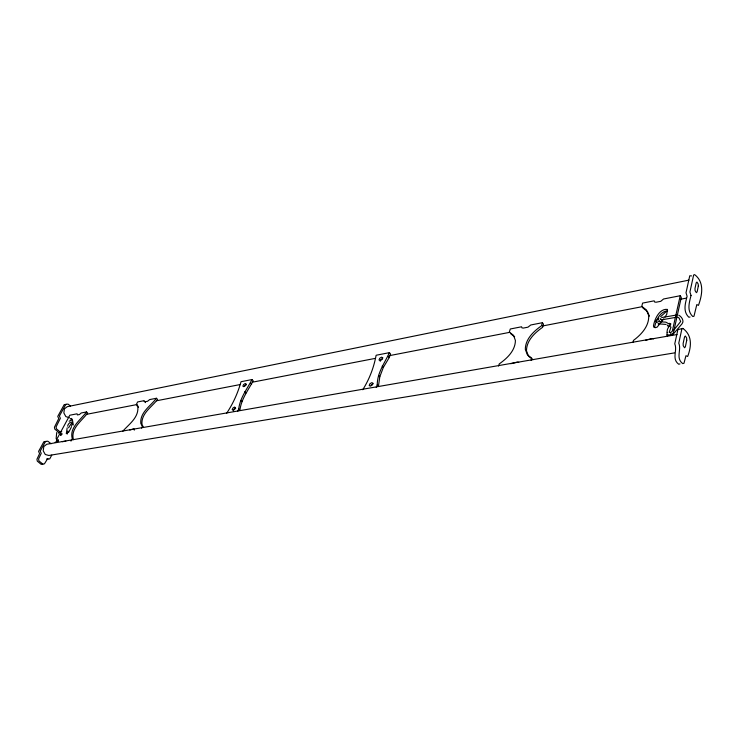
<?xml version="1.0" encoding="UTF-8"?>
<svg xmlns="http://www.w3.org/2000/svg" width="739" height="739" viewBox="0 0 739 739"><rect width="100%" height="100%" fill="white"/><g stroke="black" fill="none" stroke-linecap="round" stroke-linejoin="round"><path stroke-width="1.11" d="M56.127 438.726L56.709 432.546M145.334 402.616L145.417 401.72M134.276 430.144L134.378 429.202L133.657 428.934L129.805 429.996M666.975 332.356L667.428 329.363L669.146 325.964L670.975 327.128L669.192 332.31M379.809 376.714L378.46 386.035L377.259 384.705C377.241 372.668 384.705 363.061 389.425 352.651L390.58 353.981L389.222 357.574L383.356 367.403L379.809 376.714L378.627 375.394M71.443 426.255C74.741 419.207 68.071 422.329 67.637 426.163M67.175 427.844L66.298 433.701L68.884 431.927L71.295 427.225M67.295 434.033L67.914 430.92M667.511 325.068L667.354 325.788L668.767 326.213L670.485 325.188L670.781 323.747L669.368 323.331M633.055 342.111L633.471 340.402C641.387 334.527 649.304 326.019 648.685 315.47L646.366 309.918L641.785 306.362L642.588 303.092L654.172 300.828L654.569 301.992L656.066 302.233L660.758 301.318L663.557 298.99L680.222 295.729L672.296 331.229L670.559 332.661L669.442 332.162M667.529 336.088L667.77 334.989M654.588 327.469C655.641 320.966 660.001 311.128 667.613 310.907M57.605 440.897L58.011 441.562M238.715 409.018C239.999 397.915 247.048 389.13 251.981 379.56L253.154 380.742C248.23 390.312 241.191 399.097 239.916 410.2L238.715 409.018L237.588 411.494M531.129 360.373L531.775 358.212L527.323 354.683L525.318 349.316C525.364 339.025 533.641 331.34 541.456 325.825L542.389 322.703L530.778 324.984L527.942 327.183L523.351 328.079L521.919 327.867L521.605 326.777L510.289 328.994L509.319 332.06L513.522 335.34L515.416 340.513C515.259 350.757 507.037 358.406 499.241 363.911L498.566 366.036M362.766 389.739C369.435 379.089 373.832 367.532 376.123 355.256L389.425 352.651M68.542 427.807L71.434 423.299M380.216 361.297L380.862 359.607L382.682 358.47M668.887 326.638L669.146 325.964M376.216 387.393L377.259 384.705M226.55 413.406C233.099 403.614 237.866 392.991 241.034 381.703L251.981 379.56M233.376 410.829L234.097 409.23L235.704 408.214M141.509 428.112L142.359 426.403L140.798 423.401C139.791 412.205 150.802 405.97 156.4 398.266L157.564 399.356C151.966 407.05 140.964 413.286 141.98 424.472L143.551 427.484M122.646 431.391C128.669 424.435 138.627 417.877 137.879 407.235L136.373 404.39L137.62 401.942L144.262 400.649L144.17 401.545L144.89 401.785L147.578 401.259L149.629 399.596L156.4 398.266M70.962 441.109L72.256 438.68C69.17 427.447 80.837 419.743 86.518 411.946L87.673 412.962C81.983 420.75 70.325 428.463 73.429 439.687M51.758 455.132L49.67 459.002L47.647 458.688L44.432 463.824L42.871 464.147L38.936 460.887L38.585 458.974L41.227 453.34L40.22 451.123L45.522 441.423L47.823 441.211L51.102 443.751M667.335 332.402L666.661 335.201L671.52 334.693M663.751 318.823L657.137 327.146L655.207 327.7L653.803 327.165L653.488 325.844C654.514 319.266 659.419 308.375 667.465 309.41L666.735 314.343L665.008 317.086M673.811 330.074L680.674 321.53L679.123 318.112L677.922 317.299M672.675 334.767L682.088 323.747L682.938 321.945C683.159 319.109 681.136 316.504 678.771 315.183M69.152 421.276L71.526 419.835L71.027 420.038M655.669 321.132L658.966 318.158M660.611 316.671L666.375 311.461M48.026 459.261L46.677 458.928M244.748 385.758L246.327 384.742M371.07 385.13L372.918 383.994M62.307 441.737L65.873 441.118M656.795 322.481L658.255 321.659L665.857 322.158L670.107 324.532M645.48 340.282L652.047 338.573L653.581 338.878M682.891 328.412L681.885 328.892L678.771 343.164C681.718 349.769 675.409 358.119 682.725 363.606L683.972 363.283L685.94 355.745L687.658 356.466C691.519 346.434 692.378 335.395 682.891 328.412L677.903 329.594L674.762 343.838C677.718 350.434 671.372 358.766 678.707 364.235L679.954 363.911M510.806 363.717L517.245 362.073L518.704 362.341M70.122 418.745L71.397 418.413L72.376 419.521L73.318 424.971M42.797 464.083L41.236 464.406L37.301 461.145L36.95 459.242L39.592 453.607L38.585 451.39L43.887 441.71L46.188 441.497M688.96 280.118L67.258 406.69L64.432 408.824L63.85 412.935L65.863 416.602L69.281 417.664M86.518 411.946L81.244 412.981L79.479 414.524L77.392 414.93L77.059 413.803L69.808 415.226L56.432 439.908L56.617 440.61L58.39 439.751L57.854 441.081L55.139 442.291M86.269 414.376L137.223 404.501M156.465 400.778L240.258 384.539M252.72 382.128L375.006 358.433M389.721 355.588L509.753 332.328M542.583 325.973L642.228 306.667M680.73 299.203L686.392 298.113M690.032 317.013L688.831 317.234C682.753 311.452 685.312 303.424 687.104 296.256L686.014 292.773L689.755 275.786L691.547 275.896M61.762 431.798L60.256 432.075L56.423 428.796L56.081 426.92L60.367 418.283L59.388 416.085L65.854 404.27L68.071 404.122L70.491 406.025M676.619 315.017L661.636 317.548M662.495 319.691L676.721 317.207M677.026 334.527L46.751 444.268L43.813 446.541L43.195 450.781L45.273 454.485L48.82 455.473L674.531 352.891M659.105 323.654L658.024 323.774L666.135 324.449M66.445 404.455L64.219 404.602L57.753 416.408L58.732 418.597L54.446 427.225L54.797 429.1L57.984 431.825M660.648 319.396L661.47 319.701L660.472 319.331M642.875 307.978L647.456 311.535L649.387 316.163M510.455 333.52L514.658 336.808M532.939 359.708L528.477 356.17L526.473 350.803C526.501 340.522 534.777 332.827 542.592 327.322L543.516 324.209L542.389 322.703M240.831 400.427L242.022 401.61M244.701 391.864L245.884 393.046M250.493 382.867L251.666 384.049M382.183 366.073L383.356 367.403M388.058 356.244L389.222 357.574M658.588 319.636L659.807 321.474M660.638 318.712L662.162 321.031M680.222 295.729L681.284 297.383L673.395 332.873L671.668 334.305L670.541 333.806M137.537 405.462L138.544 407.355M691.02 295.489C689.247 302.685 686.697 310.713 692.766 316.514L693.967 316.292L696.812 304.57L698.457 305.383C702.17 295.073 704.683 282.206 694.595 274.594L693.644 274.982L689.93 292.007L691.02 295.489M686.753 340.245L685.339 346.85L684.563 347.773L683.224 345.769L683.132 343.524L684.554 336.91L685.33 336.005L686.651 338.009L686.753 340.245M698.309 286.196L697.108 291.85L696.369 292.672L695.085 290.649L694.983 288.496L696.203 282.843L696.942 282.039L698.216 284.053L698.309 286.196M58.529 432.426L58.279 433.082L59.332 432.37L58.529 432.426M372.899 383.273L372.225 385.019L370.387 386.164L369.214 385.555L369.879 383.809L371.717 382.673L372.899 383.273M382.691 357.704L382.045 359.403L380.216 360.54L379.042 359.976L379.698 358.286L381.518 357.149L382.691 357.704M235.381 407.614L234.651 409.221L233.053 410.237L232.175 409.655L232.905 408.057L234.503 407.041L235.381 407.614M246.032 384.104L245.33 385.666L243.741 386.691L242.863 386.146L243.574 384.585L245.154 383.569L246.032 384.104M60.866 434.07L60.69 435.474L62.187 433.848L60.866 434.07"/></g></svg>
